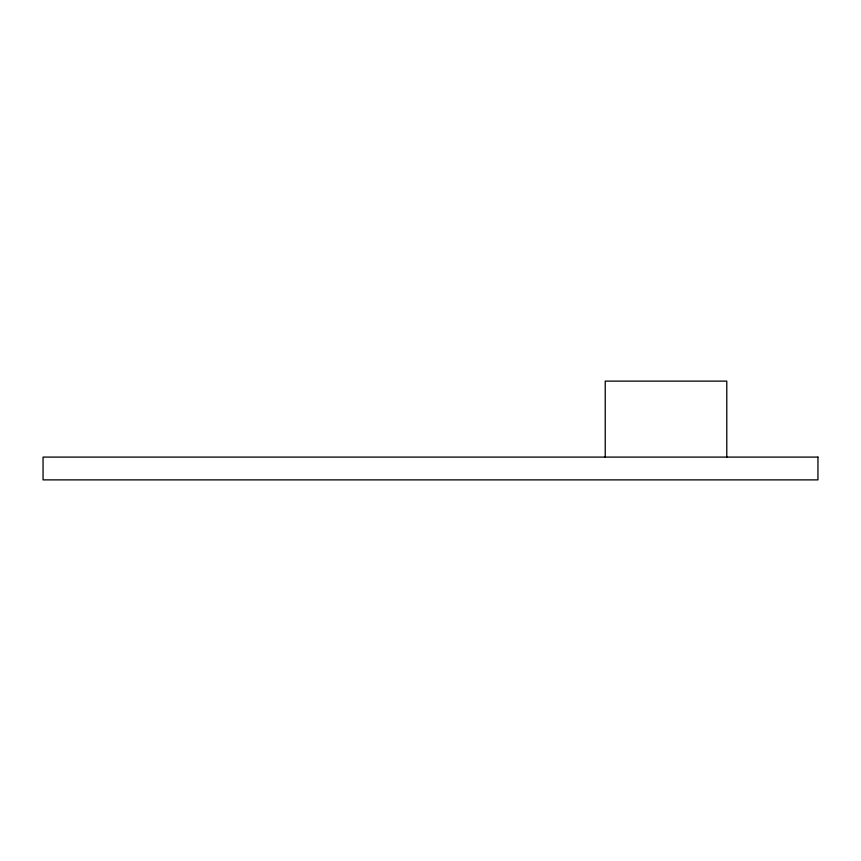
<?xml version="1.0" encoding="UTF-8"?>
<svg xmlns="http://www.w3.org/2000/svg" width="861" height="861" viewBox="0 0 861 861"><rect width="100%" height="100%" fill="white"/><g stroke="black" fill="none" stroke-linecap="round" stroke-linejoin="round"><path stroke-width="1.29" d="M726.781 457.094L726.781 381.122L605.229 381.122L605.229 457.094M817.95 457.094L43.05 457.094L43.05 479.878L817.95 479.878L817.95 457.094"/></g></svg>
